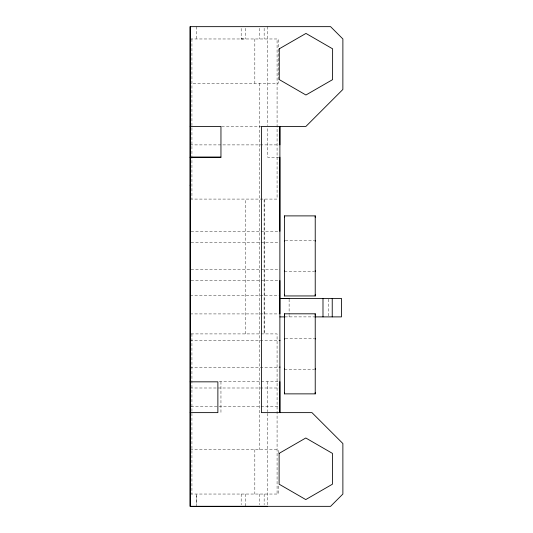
<?xml version="1.0" encoding="UTF-8"?>
<svg xmlns="http://www.w3.org/2000/svg" width="533" height="533" viewBox="0 0 533 533"><rect width="100%" height="100%" fill="white"/><g stroke="black" fill="none" stroke-linecap="round" stroke-linejoin="round"><path stroke-width="0.4" stroke-dasharray="2.67 2" d="M220.955 381.661L220.955 412.529L219.29 412.529M245.673 333.911L245.673 199.082M241.176 38.989L244.261 38.969L241.176 38.962L241.176 26.65M190.161 38.969L278.226 38.976L278.226 83.315L190.161 83.315M221.735 126.421L260.91 126.428M190.161 144.896L279.059 144.896M279.065 157.215L267.573 157.215L267.566 127.26M190.161 199.082L277.08 199.082L277.08 38.969M190.994 231.289L279.059 231.289M285.275 240.523L314.397 240.523M190.994 242.368L279.059 242.368M190.994 269.471L279.885 269.465M284.442 271.317L314.397 271.317M190.994 280.551L279.059 280.551M190.161 295.442L279.059 295.442M190.161 313.917L279.059 313.917M284.862 316.895L313.877 316.888M190.994 333.911L277.08 333.911L277.08 494.031M285.275 338.442L314.397 338.442M190.161 340.267L279.052 340.267M190.161 367.364L279.059 367.364M284.442 369.236L314.397 369.236M219.236 381.661L279.885 381.661M190.161 387.997L279.059 387.997M190.994 406.472L279.059 406.472M190.161 449.699L278.226 449.699L278.226 452.983M190.161 494.038L278.226 494.038L278.226 485.003M328.728 299.22L328.734 316.082M289.119 299.22L289.119 314.483M289.119 315.283L289.119 316.888M267.566 26.65L267.566 125.595M267.566 381.661L267.566 411.716M267.566 413.355L267.573 506.237M264.148 28.296L264.148 38.969M264.148 494.031L264.148 504.704M259.651 28.296L259.651 38.969M259.651 83.315L259.651 449.699M259.651 494.038L259.651 504.704M254.827 38.976L254.827 83.315M254.827 449.699L254.827 494.038M245.673 28.296L245.673 38.969M245.673 494.031L245.673 506.343M241.176 494.038L241.176 504.704M196.324 26.663L196.324 39.002M196.324 506.35L196.324 494.024L196.271 504.671M191.927 38.969L191.927 199.082M191.927 333.911L191.927 494.031M264.148 199.082L264.148 333.911L264.148 199.082"/><path stroke-width="0.8" d="M190.161 26.65L190.168 506.343L330.573 506.35L342.886 494.031L342.872 443.536L311.958 412.629L261.41 412.629L261.41 126.428L305.915 126.421L342.866 89.464L342.886 38.969L330.573 26.65L190.161 26.657L190.161 506.35L267.573 506.337M279.885 412.535L279.885 381.661M279.885 367.364L279.885 366.911M279.885 340.72L279.885 340.267M279.885 313.917L279.885 280.551M279.885 231.289L279.885 157.215M279.885 144.903L279.885 126.421L279.885 412.629M315.23 392.501L315.23 393.867L284.442 393.867L284.442 392.501M284.442 369.236L284.442 368.709M284.442 338.968L284.442 338.442M284.442 315.17L284.442 313.81L315.23 313.81L315.23 393.867M315.23 294.582L315.23 295.948L284.442 295.948L284.442 294.582M284.442 271.317L284.442 270.791M284.442 241.049L284.442 240.523M284.442 217.257L284.442 215.892L315.23 215.892L315.23 295.948M315.23 369.236L315.23 368.709M315.23 338.968L315.23 338.442M315.23 315.17L315.23 313.81M315.23 271.317L315.23 270.791M315.23 241.049L315.23 240.523M315.23 217.257L315.23 215.892M190.161 126.428L220.955 126.428L220.955 157.215L190.161 157.215L220.955 157.215M190.161 185.218L190.554 185.218M289.119 298.413L279.885 298.413L341.466 298.413L341.466 316.888L314.703 316.888M279.885 316.895L284.862 316.895M190.161 381.835L217.877 381.835L217.877 412.629L190.161 412.629M332.232 298.413L332.232 316.888M322.991 298.413L322.991 316.888M284.442 215.892L284.442 295.948M284.442 313.81L284.442 393.867M279.125 453.376L279.112 484.171L305.769 499.574L332.445 484.191L332.459 453.396L305.795 437.993L279.125 453.376M279.292 48.803L279.272 79.597L305.929 95.007L332.605 79.63L332.625 48.836L305.969 33.426L279.292 48.803"/></g></svg>
